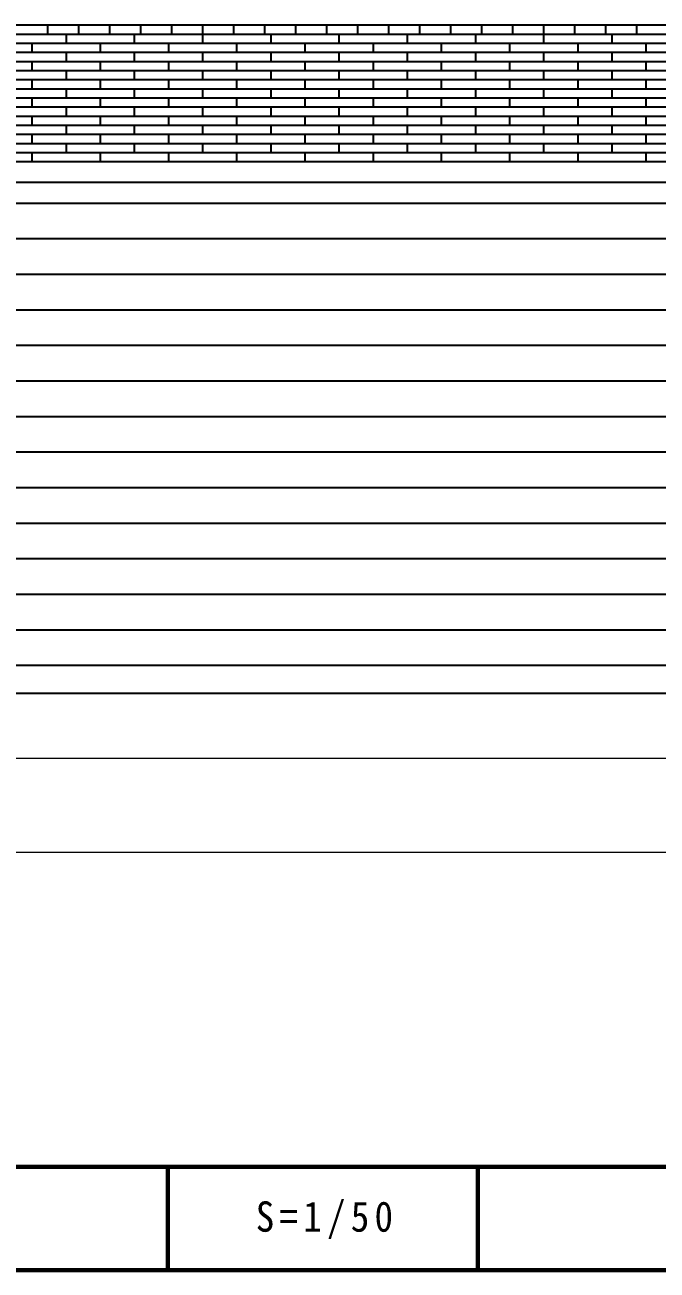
# Model space of a CAD drawing. Units: millimetres at full size, sheet at 1:50; details may follow other scales. Extents: x -22395 to 6925, y -26590 to 4750.
# Drawn here: x 733 to 3792, y -26590 to -20570 of the extents above; entities that cross this region are included whole.
import ezdxf

# ---------------------------------------------------------------- set-up
doc = ezdxf.new("R2010")
doc.units = ezdxf.units.MM
doc.header["$LTSCALE"] = 50
for name, color, linetype, lineweight in [('0-0', 7, 'Continuous', 35), ('1-1', 4, 'Continuous', 9), ('F-0', 6, 'Continuous', 70)]:
    doc.layers.add(name, color=color, linetype=linetype, lineweight=lineweight)
doc.styles.add('ＭＳ ゴシック', font='')
doc.styles.get('ＭＳ ゴシック').set_extended_font_data('MS Gothic')

msp = doc.modelspace()

# ---------------------------------------------------------------- linework, layer by layer
at = {"layer": '0-0'}
for p, q in [((-4961, -20569.76), (5871, -20569.76)), ((844, -20613.83), (844, -20569.76)), ((844, -20613.83), (844, -20569.76)), ((994, -20613.83), (994, -20569.76)), ((994, -20613.83), (994, -20569.76)), ((1144, -20613.83), (1144, -20569.76)), ((1144, -20613.83), (1144, -20569.76)), ((1294, -20613.83), (1294, -20569.76)), ((1294, -20613.83), (1294, -20569.76)), ((1444, -20613.83), (1444, -20569.76)), ((1594, -20613.83), (1594, -20569.76)), ((1744, -20613.83), (1744, -20569.76)), ((1894, -20613.83), (1894, -20569.76)), ((2044, -20613.83), (2044, -20569.76)), ((2044, -20613.83), (2044, -20569.76)), ((2044, -20613.83), (2044, -20569.76)), ((2194, -20613.83), (2194, -20569.76)), ((2194, -20613.83), (2194, -20569.76)), ((2194, -20613.83), (2194, -20569.76)), ((2344, -20613.83), (2344, -20569.76)), ((2494, -20613.83), (2494, -20569.76)), ((2494, -20613.83), (2494, -20569.76)), ((2644, -20613.83), (2644, -20569.76)), ((2644, -20613.83), (2644, -20569.76)), ((2794, -20613.83), (2794, -20569.76)), ((2794, -20613.83), (2794, -20569.76)), ((2944, -20613.83), (2944, -20569.76)), ((2944, -20613.83), (2944, -20569.76)), ((2944, -20613.83), (2944, -20569.76)), ((2944, -20613.83), (2944, -20569.76)), ((3094, -20613.83), (3094, -20569.76)), ((3094, -20613.83), (3094, -20569.76)), ((3094, -20613.83), (3094, -20569.76)), ((3094, -20613.83), (3094, -20569.76)), ((3244, -20613.83), (3244, -20569.76)), ((3394, -20613.83), (3394, -20569.76)), ((3544, -20613.83), (3544, -20569.76)), ((3694, -20613.83), (3694, -20569.76)), ((-4961, -20613.83), (5871, -20613.83)), ((934, -20657.89), (934, -20613.83)), ((934, -20657.89), (934, -20613.83)), ((1264, -20657.89), (1264, -20613.83)), ((1264, -20657.89), (1264, -20613.83)), ((1594, -20657.89), (1594, -20613.83)), ((1924, -20657.89), (1924, -20613.83)), ((1924, -20657.89), (1924, -20613.83)), ((1924, -20657.89), (1924, -20613.83)), ((2254, -20657.89), (2254, -20613.83)), ((2254, -20657.89), (2254, -20613.83)), ((2584, -20657.89), (2584, -20613.83)), ((2584, -20657.89), (2584, -20613.83)), ((2914, -20657.89), (2914, -20613.83)), ((2914, -20657.89), (2914, -20613.83)), ((2914, -20657.89), (2914, -20613.83)), ((2914, -20657.89), (2914, -20613.83)), ((3244, -20657.89), (3244, -20613.83)), ((3244, -20657.89), (3244, -20613.83)), ((3574, -20657.89), (3574, -20613.83)), ((3574, -20657.89), (3574, -20613.83)), ((3574, -20657.89), (3574, -20613.83)), ((-4961, -20657.89), (5871, -20657.89)), ((-4961, -20701.96), (5871, -20701.96)), ((769, -20701.96), (769, -20657.89)), ((934, -20746.02), (934, -20701.96)), ((934, -20746.02), (934, -20701.96)), ((1099, -20701.96), (1099, -20657.89)), ((1099, -20701.96), (1099, -20657.89)), ((1264, -20746.02), (1264, -20701.96)), ((1264, -20746.02), (1264, -20701.96)), ((1429, -20701.96), (1429, -20657.89)), ((1594, -20746.02), (1594, -20701.96)), ((1759, -20701.96), (1759, -20657.89)), ((1924, -20746.02), (1924, -20701.96)), ((1924, -20746.02), (1924, -20701.96)), ((1924, -20746.02), (1924, -20701.96)), ((2089, -20701.96), (2089, -20657.89)), ((2089, -20701.96), (2089, -20657.89)), ((2089, -20701.96), (2089, -20657.89)), ((2254, -20746.02), (2254, -20701.96)), ((2254, -20746.02), (2254, -20701.96)), ((2419, -20701.96), (2419, -20657.89)), ((2584, -20746.02), (2584, -20701.96)), ((2584, -20746.02), (2584, -20701.96)), ((2749, -20701.96), (2749, -20657.89)), ((2749, -20701.96), (2749, -20657.89)), ((2914, -20746.02), (2914, -20701.96)), ((2914, -20746.02), (2914, -20701.96)), ((2914, -20746.02), (2914, -20701.96)), ((2914, -20746.02), (2914, -20701.96)), ((3079, -20701.96), (3079, -20657.89)), ((3079, -20701.96), (3079, -20657.89)), ((3079, -20701.96), (3079, -20657.89)), ((3079, -20701.96), (3079, -20657.89)), ((3244, -20746.02), (3244, -20701.96)), ((3244, -20746.02), (3244, -20701.96)), ((3409, -20701.96), (3409, -20657.89)), ((3409, -20701.96), (3409, -20657.89)), ((3574, -20746.02), (3574, -20701.96)), ((3574, -20746.02), (3574, -20701.96)), ((3574, -20746.02), (3574, -20701.96)), ((3739, -20701.96), (3739, -20657.89)), ((3739, -20701.96), (3739, -20657.89)), ((3739, -20701.96), (3739, -20657.89)), ((-4961, -20746.02), (5871, -20746.02)), ((769, -20790.08), (769, -20746.02)), ((1099, -20790.08), (1099, -20746.02)), ((1099, -20790.08), (1099, -20746.02)), ((1429, -20790.08), (1429, -20746.02)), ((1759, -20790.08), (1759, -20746.02)), ((2089, -20790.08), (2089, -20746.02)), ((2089, -20790.08), (2089, -20746.02)), ((2089, -20790.08), (2089, -20746.02)), ((2419, -20790.08), (2419, -20746.02)), ((2749, -20790.08), (2749, -20746.02)), ((2749, -20790.08), (2749, -20746.02)), ((3079, -20790.08), (3079, -20746.02)), ((3079, -20790.08), (3079, -20746.02)), ((3079, -20790.08), (3079, -20746.02)), ((3079, -20790.08), (3079, -20746.02)), ((3409, -20790.08), (3409, -20746.02)), ((3409, -20790.08), (3409, -20746.02)), ((3739, -20790.08), (3739, -20746.02)), ((3739, -20790.08), (3739, -20746.02)), ((3739, -20790.08), (3739, -20746.02)), ((-4961, -20790.08), (5871, -20790.08)), ((934, -20834.15), (934, -20790.08)), ((934, -20834.15), (934, -20790.08)), ((1264, -20834.15), (1264, -20790.08)), ((1264, -20834.15), (1264, -20790.08)), ((1594, -20834.15), (1594, -20790.08)), ((1924, -20834.15), (1924, -20790.08)), ((1924, -20834.15), (1924, -20790.08)), ((1924, -20834.15), (1924, -20790.08)), ((2254, -20834.15), (2254, -20790.08)), ((2254, -20834.15), (2254, -20790.08)), ((2584, -20834.15), (2584, -20790.08)), ((2584, -20834.15), (2584, -20790.08)), ((2914, -20834.15), (2914, -20790.08)), ((2914, -20834.15), (2914, -20790.08)), ((2914, -20834.15), (2914, -20790.08)), ((2914, -20834.15), (2914, -20790.08)), ((3244, -20834.15), (3244, -20790.08)), ((3244, -20834.15), (3244, -20790.08)), ((3574, -20834.15), (3574, -20790.08)), ((3574, -20834.15), (3574, -20790.08)), ((3574, -20834.15), (3574, -20790.08)), ((-4961, -20834.15), (5871, -20834.15)), ((-4961, -20878.21), (5871, -20878.21)), ((769, -20878.21), (769, -20834.15)), ((934, -20922.28), (934, -20878.21)), ((934, -20922.28), (934, -20878.21)), ((1099, -20878.21), (1099, -20834.15)), ((1099, -20878.21), (1099, -20834.15)), ((1264, -20922.28), (1264, -20878.21)), ((1264, -20922.28), (1264, -20878.21)), ((1429, -20878.21), (1429, -20834.15)), ((1594, -20922.28), (1594, -20878.21)), ((1759, -20878.21), (1759, -20834.15)), ((1924, -20922.28), (1924, -20878.21)), ((1924, -20922.28), (1924, -20878.21)), ((1924, -20922.28), (1924, -20878.21)), ((2089, -20878.21), (2089, -20834.15)), ((2089, -20878.21), (2089, -20834.15)), ((2089, -20878.21), (2089, -20834.15)), ((2254, -20922.28), (2254, -20878.21)), ((2254, -20922.28), (2254, -20878.21)), ((2419, -20878.21), (2419, -20834.15)), ((2584, -20922.28), (2584, -20878.21)), ((2584, -20922.28), (2584, -20878.21)), ((2749, -20878.21), (2749, -20834.15)), ((2749, -20878.21), (2749, -20834.15)), ((2914, -20922.28), (2914, -20878.21)), ((2914, -20922.28), (2914, -20878.21)), ((2914, -20922.28), (2914, -20878.21)), ((2914, -20922.28), (2914, -20878.21)), ((3079, -20878.21), (3079, -20834.15)), ((3079, -20878.21), (3079, -20834.15)), ((3079, -20878.21), (3079, -20834.15)), ((3079, -20878.21), (3079, -20834.15)), ((3244, -20922.28), (3244, -20878.21)), ((3244, -20922.28), (3244, -20878.21)), ((3409, -20878.21), (3409, -20834.15)), ((3409, -20878.21), (3409, -20834.15)), ((3574, -20922.28), (3574, -20878.21)), ((3574, -20922.28), (3574, -20878.21)), ((3574, -20922.28), (3574, -20878.21)), ((3739, -20878.21), (3739, -20834.15)), ((3739, -20878.21), (3739, -20834.15)), ((3739, -20878.21), (3739, -20834.15)), ((-4961, -20922.28), (5871, -20922.28)), ((769, -20966.34), (769, -20922.28)), ((1099, -20966.34), (1099, -20922.28)), ((1099, -20966.34), (1099, -20922.28)), ((1429, -20966.34), (1429, -20922.28)), ((1759, -20966.34), (1759, -20922.28)), ((2089, -20966.34), (2089, -20922.28)), ((2089, -20966.34), (2089, -20922.28)), ((2089, -20966.34), (2089, -20922.28)), ((2419, -20966.34), (2419, -20922.28)), ((2749, -20966.34), (2749, -20922.28)), ((2749, -20966.34), (2749, -20922.28)), ((3079, -20966.34), (3079, -20922.28)), ((3079, -20966.34), (3079, -20922.28)), ((3079, -20966.34), (3079, -20922.28)), ((3079, -20966.34), (3079, -20922.28)), ((3409, -20966.34), (3409, -20922.28)), ((3409, -20966.34), (3409, -20922.28)), ((3739, -20966.34), (3739, -20922.28)), ((3739, -20966.34), (3739, -20922.28)), ((3739, -20966.34), (3739, -20922.28)), ((-4961, -20966.34), (5871, -20966.34)), ((-4961, -21010.4), (5871, -21010.4)), ((769, -21054.47), (769, -21010.4)), ((934, -21010.4), (934, -20966.34)), ((934, -21010.4), (934, -20966.34)), ((1099, -21054.47), (1099, -21010.4)), ((1099, -21054.47), (1099, -21010.4)), ((1264, -21010.4), (1264, -20966.34)), ((1264, -21010.4), (1264, -20966.34)), ((1429, -21054.47), (1429, -21010.4)), ((1594, -21010.4), (1594, -20966.34)), ((1759, -21054.47), (1759, -21010.4)), ((1924, -21010.4), (1924, -20966.34)), ((1924, -21010.4), (1924, -20966.34)), ((1924, -21010.4), (1924, -20966.34)), ((2089, -21054.47), (2089, -21010.4)), ((2089, -21054.47), (2089, -21010.4)), ((2089, -21054.47), (2089, -21010.4)), ((2254, -21010.4), (2254, -20966.34)), ((2254, -21010.4), (2254, -20966.34)), ((2419, -21054.47), (2419, -21010.4)), ((2584, -21010.4), (2584, -20966.34)), ((2584, -21010.4), (2584, -20966.34)), ((2749, -21054.47), (2749, -21010.4)), ((2749, -21054.47), (2749, -21010.4)), ((2914, -21010.4), (2914, -20966.34)), ((2914, -21010.4), (2914, -20966.34)), ((2914, -21010.4), (2914, -20966.34)), ((2914, -21010.4), (2914, -20966.34)), ((3079, -21054.47), (3079, -21010.4)), ((3079, -21054.47), (3079, -21010.4)), ((3079, -21054.47), (3079, -21010.4)), ((3079, -21054.47), (3079, -21010.4)), ((3244, -21010.4), (3244, -20966.34)), ((3244, -21010.4), (3244, -20966.34)), ((3409, -21054.47), (3409, -21010.4)), ((3409, -21054.47), (3409, -21010.4)), ((3574, -21010.4), (3574, -20966.34)), ((3574, -21010.4), (3574, -20966.34)), ((3574, -21010.4), (3574, -20966.34)), ((3739, -21054.47), (3739, -21010.4)), ((3739, -21054.47), (3739, -21010.4)), ((3739, -21054.47), (3739, -21010.4)), ((-4961, -21054.47), (5871, -21054.47)), ((934, -21098.53), (934, -21054.47)), ((934, -21098.53), (934, -21054.47)), ((1264, -21098.53), (1264, -21054.47)), ((1264, -21098.53), (1264, -21054.47)), ((1594, -21098.53), (1594, -21054.47)), ((1924, -21098.53), (1924, -21054.47)), ((1924, -21098.53), (1924, -21054.47)), ((1924, -21098.53), (1924, -21054.47)), ((2254, -21098.53), (2254, -21054.47)), ((2254, -21098.53), (2254, -21054.47)), ((2584, -21098.53), (2584, -21054.47)), ((2584, -21098.53), (2584, -21054.47)), ((2914, -21098.53), (2914, -21054.47)), ((2914, -21098.53), (2914, -21054.47)), ((2914, -21098.53), (2914, -21054.47)), ((2914, -21098.53), (2914, -21054.47)), ((3244, -21098.53), (3244, -21054.47)), ((3244, -21098.53), (3244, -21054.47)), ((3574, -21098.53), (3574, -21054.47)), ((3574, -21098.53), (3574, -21054.47)), ((3574, -21098.53), (3574, -21054.47)), ((-4961, -21098.53), (5871, -21098.53)), ((769, -21142.59), (769, -21098.53)), ((1099, -21142.59), (1099, -21098.53)), ((1099, -21142.59), (1099, -21098.53)), ((1429, -21142.59), (1429, -21098.53)), ((1759, -21142.59), (1759, -21098.53)), ((2089, -21142.59), (2089, -21098.53)), ((2089, -21142.59), (2089, -21098.53)), ((2089, -21142.59), (2089, -21098.53)), ((2419, -21142.59), (2419, -21098.53)), ((2749, -21142.59), (2749, -21098.53)), ((2749, -21142.59), (2749, -21098.53)), ((3079, -21142.59), (3079, -21098.53)), ((3079, -21142.59), (3079, -21098.53)), ((3079, -21142.59), (3079, -21098.53)), ((3079, -21142.59), (3079, -21098.53)), ((3409, -21142.59), (3409, -21098.53)), ((3409, -21142.59), (3409, -21098.53)), ((3739, -21142.59), (3739, -21098.53)), ((3739, -21142.59), (3739, -21098.53)), ((3739, -21142.59), (3739, -21098.53)), ((-4961, -21142.59), (5871, -21142.59)), ((-4961, -21186.66), (5871, -21186.66)), ((769, -21230.72), (769, -21186.66)), ((934, -21186.66), (934, -21142.59)), ((934, -21186.66), (934, -21142.59)), ((1099, -21230.72), (1099, -21186.66)), ((1099, -21230.72), (1099, -21186.66)), ((1264, -21186.66), (1264, -21142.59)), ((1264, -21186.66), (1264, -21142.59)), ((1429, -21230.72), (1429, -21186.66)), ((1594, -21186.66), (1594, -21142.59)), ((1759, -21230.72), (1759, -21186.66)), ((1924, -21186.66), (1924, -21142.59)), ((1924, -21186.66), (1924, -21142.59)), ((1924, -21186.66), (1924, -21142.59)), ((2089, -21230.72), (2089, -21186.66)), ((2089, -21230.72), (2089, -21186.66)), ((2089, -21230.72), (2089, -21186.66)), ((2254, -21186.66), (2254, -21142.59)), ((2254, -21186.66), (2254, -21142.59)), ((2419, -21230.72), (2419, -21186.66)), ((2584, -21186.66), (2584, -21142.59)), ((2584, -21186.66), (2584, -21142.59)), ((2749, -21230.72), (2749, -21186.66)), ((2749, -21230.72), (2749, -21186.66)), ((2914, -21186.66), (2914, -21142.59)), ((2914, -21186.66), (2914, -21142.59)), ((2914, -21186.66), (2914, -21142.59)), ((2914, -21186.66), (2914, -21142.59)), ((3079, -21230.72), (3079, -21186.66)), ((3079, -21230.72), (3079, -21186.66)), ((3079, -21230.72), (3079, -21186.66)), ((3079, -21230.72), (3079, -21186.66)), ((3244, -21186.66), (3244, -21142.59)), ((3244, -21186.66), (3244, -21142.59)), ((3409, -21230.72), (3409, -21186.66)), ((3409, -21230.72), (3409, -21186.66)), ((3574, -21186.66), (3574, -21142.59)), ((3574, -21186.66), (3574, -21142.59)), ((3574, -21186.66), (3574, -21142.59)), ((3739, -21230.72), (3739, -21186.66)), ((3739, -21230.72), (3739, -21186.66)), ((3739, -21230.72), (3739, -21186.66)), ((-4961, -21230.72), (5871, -21230.72)), ((-5006, -21329.38), (5916, -21329.38)), ((-4514, -21430.93), (5424, -21430.93)), ((-4514, -21602.86), (5424, -21602.86)), ((-4514, -21774.79), (5424, -21774.79)), ((-4514, -21946.71), (5424, -21946.71)), ((-4514, -22118.64), (5424, -22118.64)), ((-4514, -22290.57), (5424, -22290.57)), ((-4514, -22462.5), (5424, -22462.5)), ((-4514, -22634.43), (5424, -22634.43)), ((-4514, -22806.36), (5424, -22806.36)), ((-4514, -22978.29), (5424, -22978.29)), ((-4514, -23150.21), (5424, -23150.21)), ((-4514, -23322.14), (5424, -23322.14)), ((-4514, -23494.07), (5424, -23494.07)), ((-4550, -23800), (5460, -23800))]:
    msp.add_line(p, q, dxfattribs=at)
msp.add_lwpolyline([(-4603, -23666), (5513, -23666), (5513, -21329.38)], dxfattribs=at)
at = {"layer": '1-1'}
for p, q in [((-4550, -24115), (5460, -24115)), ((-4603, -24570), (5513, -24570))]:
    msp.add_line(p, q, dxfattribs=at)
at = {"layer": 'F-0'}
for p, q in [((6925, -26090), (-6925, -26090)), ((1425, -26090), (1425, -26590)), ((2925, -26090), (2925, -26590)), ((6925, -26590), (-6925, -26590))]:
    msp.add_line(p, q, dxfattribs=at)

# ---------------------------------------------------------------- texts
at = {"layer": 'F-0', "color": 7, "insert": (1850, -26440), "char_height": 146.6, "attachment_point": 7, "style": 'ＭＳ ゴシック'}
msp.add_mtext('\\T1.28;\\W0.9;S=1/50', dxfattribs=at)

doc.saveas('drawing.dxf')
